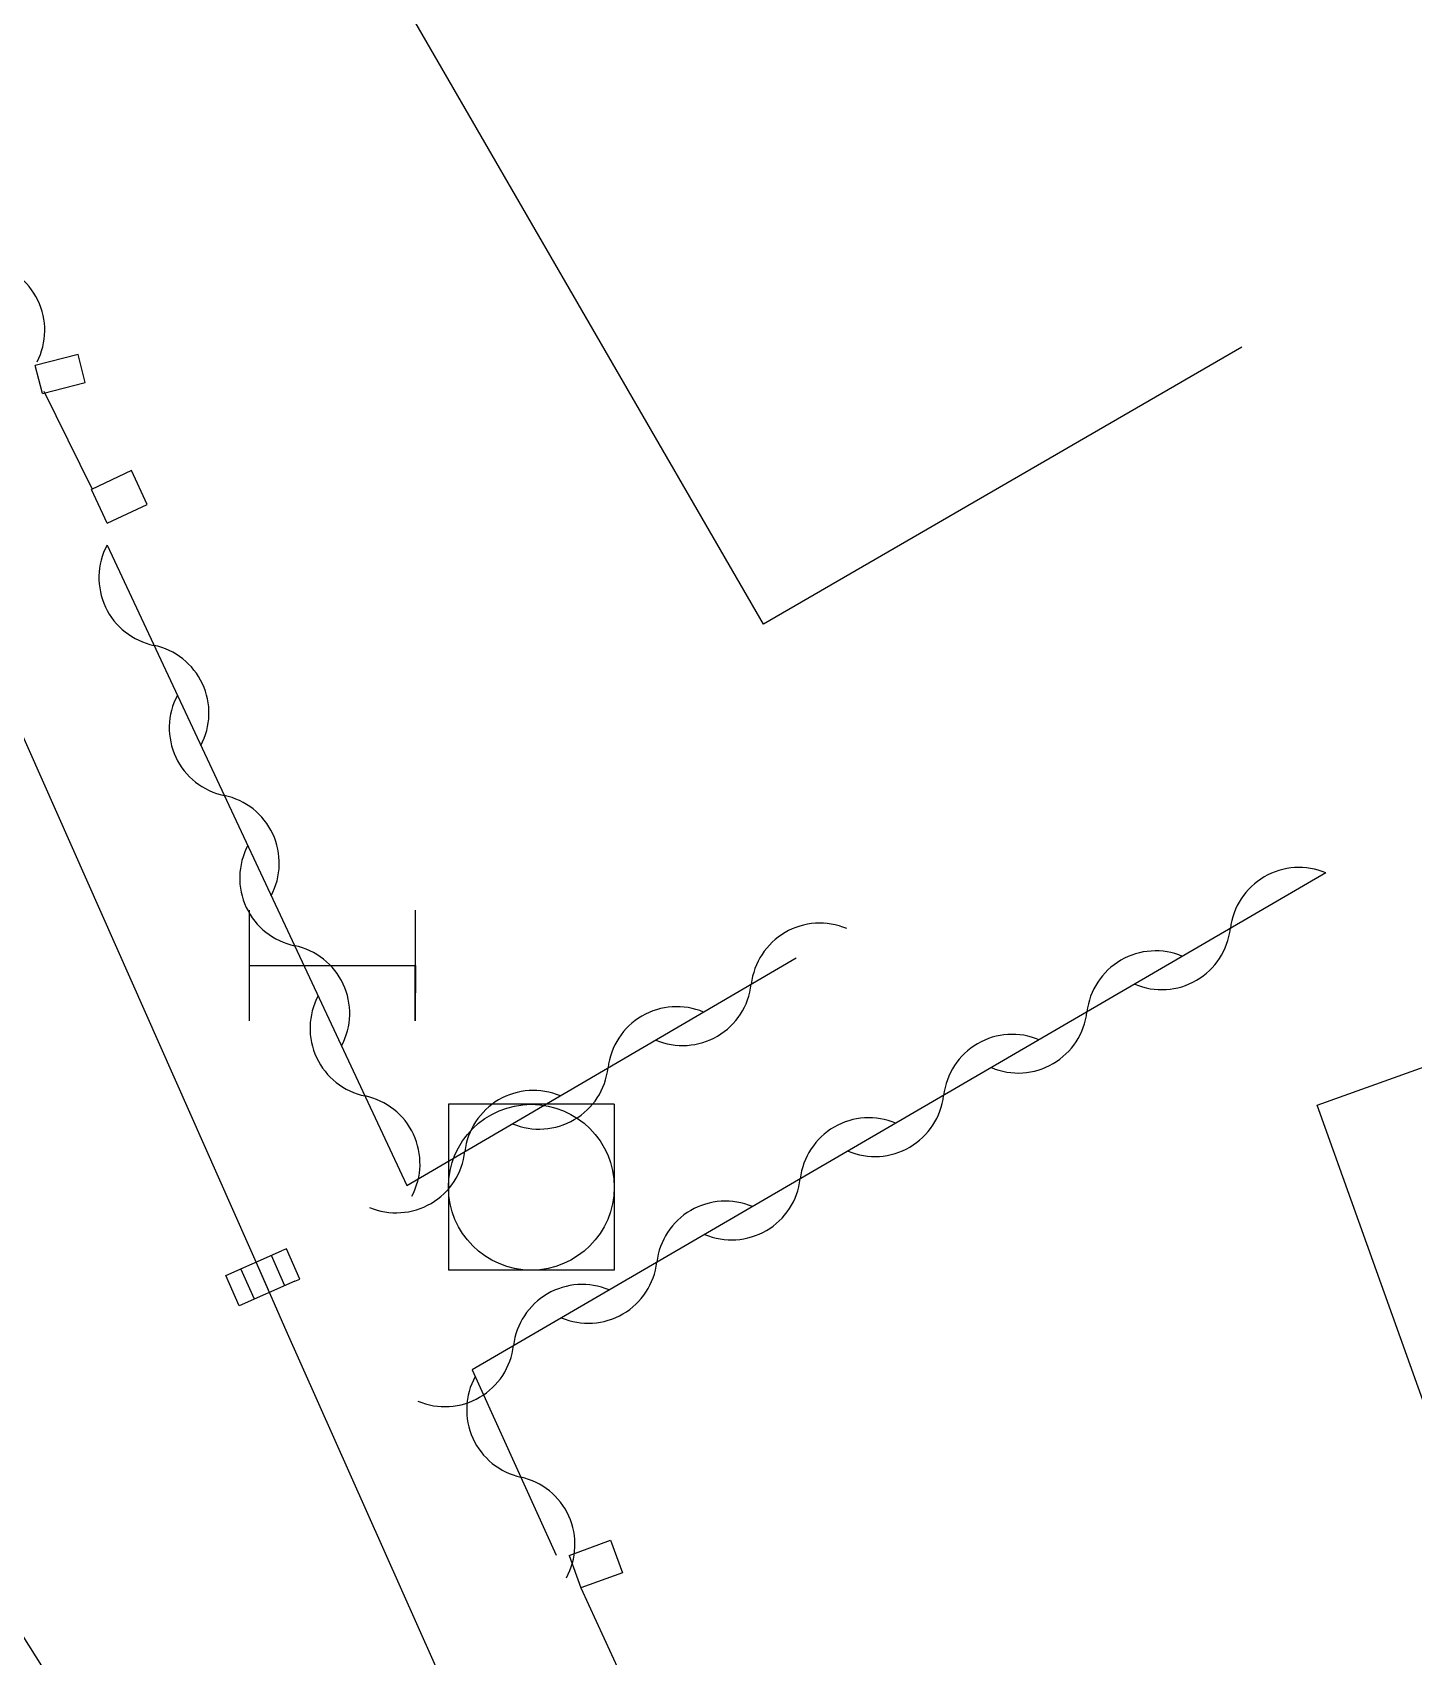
# Model space of a CAD drawing. Header units: millimetres. Extents: x 134000 to 135000, y 131000 to 132000.
# Drawn here: x 134277.06 to 134289.55, y 131435.9 to 131450.59 of the extents above; entities that cross this region are included whole.
import ezdxf

# ---------------------------------------------------------------- set-up
doc = ezdxf.new("R2010")
doc.units = ezdxf.units.MM
doc.linetypes.add('DASHED', pattern=[0.75, 0.5, -0.25])
doc.layers.get('0').update_dxf_attribs({"linetype": 'CONTINUOUS'})
for name, color, linetype in [('W0001', 6, 'DASHED'), ('W0008', 7, 'CONTINUOUS'), ('W0100', 7, 'CONTINUOUS'), ('W0105', 7, 'CONTINUOUS'), ('W0112', 1, 'DASHED'), ('W0310', 3, 'CONTINUOUS'), ('W0400', 7, 'CONTINUOUS'), ('W0420', 7, 'CONTINUOUS'), ('W1474', 7, 'CONTINUOUS')]:
    doc.layers.add(name, color=color, linetype=linetype)

# ---------------------------------------------------------------- blocks, each defined once
blk = doc.blocks.new('T420')
for p, q in [((0.75, 0.75), (-0.75, 0.75)), ((-0.75, 0.75), (-0.75, -0.75)), ((0.75, 0.75), (0.75, -0.75)), ((0.75, -0.75), (-0.75, -0.75))]:
    blk.add_line(p, q)
blk.add_ellipse((0, 0), major_axis=(-0.53, 0.53), ratio=1, start_param=3.926991, end_param=10.210176)
blk = doc.blocks.new('T1474')
at = {"color": 0, "linetype": 'Continuous', "flags": 128}
for points in [[(-0.75, -0.5), (-0.75, 0.5)], [(0.75, 0), (0.749, -0.5), (0.75, 0.5)], [(-0.75, 0), (0.75, 0)]]:
    blk.add_lwpolyline(points, dxfattribs=at)
blk = doc.blocks.new('T400')
for p, q in [((-0.15, 0.3), (0.15, 0.3)), ((-0.15, -0.25), (-0.15, 0.3)), ((0.15, 0.3), (0.15, -0.25)), ((-0.15, 0.15), (0.15, 0.15)), ((-0.15, 0), (0.15, 0)), ((-0.15, -0.15), (0.15, -0.15)), ((-0.15, -0.25), (-0.15, -0.3)), ((0.15, -0.3), (0.15, -0.25)), ((-0.15, -0.3), (0.15, -0.3))]:
    blk.add_line(p, q)
blk = doc.blocks.new('t310o')
at = {"color": 0, "linetype": 'Continuous'}
for centre, start, end in [((0.5, -0.375), 36.8699, 143.1303), ((-0.5, 0.375), 216.8699, 323.1304)]:
    blk.add_arc(centre, 0.625, start, end, dxfattribs=at)

msp = doc.modelspace()

# ---------------------------------------------------------------- linework, layer by layer
at = {"layer": 'W0001'}
msp.add_lwpolyline([(134264.713, 131462.062), (134269.294, 131454.356), (134274.122, 131444.494), (134276.155, 131437.378), (134279.836, 131431.562), (134292.24, 131403.859), (134298.388, 131390.024), (134300.942, 131383.918), (134304.039, 131376.07), (134310.323, 131359.694), (134326.292, 131341.759)], dxfattribs=at)
at = {"layer": 'W0008'}
msp.add_lwpolyline([(134295.372, 131402.919), (134292.927, 131408.339), (134286.678, 131422.413), (134279.344, 131438.879), (134279.144, 131439.333), (134276.088, 131446.222), (134274.951, 131448.668), (134273.451, 131451.727), (134270.866, 131456.681), (134269.03, 131459.781), (134267.466, 131462.312), (134266.924, 131463.184)], dxfattribs=at)
at = {"layer": 'W0100'}
for points in [[(134287.999, 131447.744), (134283.672, 131445.239), (134280.517, 131450.689), (134277.489, 131455.951), (134274.498, 131461.291), (134271.37, 131466.777)], [(134291.187, 131433.886), (134288.678, 131440.888), (134293.385, 131442.575)]]:
    msp.add_lwpolyline(points, dxfattribs=at)
at = {"layer": 'W0105'}
for p, q in [((134277.6, 131446.464), (134277.166, 131447.342)), ((134282.019, 131436.524), (134282.437, 131435.62))]:
    msp.add_line(p, q, dxfattribs=at)
at = {"layer": 'W0112'}
for points in [[(134277.151, 131447.326), (134277.538, 131447.424), (134277.474, 131447.677), (134277.086, 131447.578), (134277.086, 131447.578), (134277.086, 131447.578), (134277.086, 131447.578), (134277.086, 131447.578), (134277.086, 131447.578), (134277.086, 131447.578), (134277.086, 131447.578), (134277.086, 131447.578), (134277.086, 131447.578), (134277.086, 131447.578), (134277.086, 131447.578), (134277.086, 131447.578), (134277.086, 131447.578), (134277.086, 131447.578), (134277.086, 131447.578), (134277.086, 131447.578), (134277.086, 131447.578), (134277.086, 131447.578), (134277.086, 131447.578), (134277.086, 131447.578), (134277.086, 131447.578), (134277.086, 131447.578), (134277.086, 131447.578), (134277.086, 131447.578), (134277.086, 131447.578), (134277.086, 131447.578), (134277.086, 131447.578), (134277.086, 131447.578), (134277.086, 131447.578), (134277.086, 131447.578), (134277.086, 131447.578), (134277.086, 131447.578), (134277.086, 131447.578), (134277.086, 131447.578), (134277.086, 131447.578), (134277.086, 131447.578), (134277.086, 131447.578), (134277.086, 131447.578), (134277.086, 131447.578), (134277.086, 131447.578), (134277.086, 131447.578), (134277.086, 131447.578), (134277.086, 131447.578), (134277.086, 131447.578), (134277.086, 131447.578), (134277.086, 131447.578), (134277.086, 131447.578), (134277.086, 131447.578), (134277.086, 131447.578), (134277.086, 131447.578), (134277.086, 131447.578), (134277.086, 131447.578), (134277.086, 131447.578), (134277.086, 131447.578), (134277.086, 131447.578), (134277.086, 131447.578), (134277.086, 131447.578), (134277.086, 131447.578), (134277.086, 131447.578), (134277.086, 131447.578), (134277.086, 131447.578), (134277.086, 131447.578), (134277.086, 131447.578), (134277.086, 131447.578), (134277.086, 131447.578), (134277.086, 131447.578), (134277.086, 131447.578), (134277.086, 131447.578), (134277.086, 131447.578), (134277.086, 131447.578), (134277.086, 131447.578), (134277.086, 131447.578), (134277.086, 131447.578), (134277.086, 131447.578), (134277.086, 131447.578), (134277.086, 131447.578), (134277.086, 131447.578), (134277.086, 131447.578), (134277.086, 131447.578), (134277.086, 131447.578), (134277.086, 131447.578), (134277.086, 131447.578), (134277.086, 131447.578), (134277.086, 131447.578), (134277.086, 131447.578), (134277.086, 131447.578), (134277.086, 131447.578), (134277.086, 131447.578), (134277.086, 131447.578), (134277.086, 131447.578), (134277.086, 131447.578), (134277.086, 131447.578), (134277.086, 131447.578), (134277.086, 131447.578), (134277.086, 131447.578), (134277.086, 131447.578), (134277.086, 131447.578), (134277.086, 131447.578), (134277.086, 131447.578), (134277.086, 131447.578), (134277.086, 131447.578), (134277.086, 131447.578), (134277.086, 131447.578), (134277.086, 131447.578), (134277.086, 131447.578), (134277.086, 131447.578), (134277.086, 131447.578), (134277.086, 131447.578), (134277.086, 131447.578), (134277.086, 131447.578), (134277.086, 131447.578), (134277.086, 131447.578), (134277.086, 131447.578), (134277.086, 131447.578), (134277.086, 131447.578), (134277.086, 131447.578)], [(134277.151, 131447.326), (134277.086, 131447.578), (134277.086, 131447.578), (134277.086, 131447.578), (134277.086, 131447.578), (134277.086, 131447.578), (134277.086, 131447.578), (134277.086, 131447.578), (134277.086, 131447.578), (134277.086, 131447.578), (134277.086, 131447.578), (134277.086, 131447.578), (134277.086, 131447.578), (134277.086, 131447.578), (134277.086, 131447.578), (134277.086, 131447.578), (134277.086, 131447.578), (134277.086, 131447.578), (134277.086, 131447.578), (134277.086, 131447.578), (134277.086, 131447.578), (134277.086, 131447.578), (134277.086, 131447.578), (134277.086, 131447.578), (134277.086, 131447.578), (134277.086, 131447.578), (134277.086, 131447.578), (134277.086, 131447.578), (134277.086, 131447.578), (134277.086, 131447.578), (134277.086, 131447.578), (134277.086, 131447.578), (134277.086, 131447.578), (134277.086, 131447.578), (134277.086, 131447.578), (134277.086, 131447.578), (134277.086, 131447.578), (134277.086, 131447.578), (134277.086, 131447.578), (134277.086, 131447.578), (134277.086, 131447.578), (134277.086, 131447.578), (134277.086, 131447.578), (134277.086, 131447.578), (134277.086, 131447.578), (134277.086, 131447.578), (134277.086, 131447.578), (134277.086, 131447.578), (134277.086, 131447.578), (134277.086, 131447.578), (134277.086, 131447.578), (134277.086, 131447.578), (134277.086, 131447.578), (134277.086, 131447.578), (134277.086, 131447.578), (134277.086, 131447.578), (134277.086, 131447.578), (134277.086, 131447.578), (134277.086, 131447.578), (134277.086, 131447.578), (134277.086, 131447.578), (134277.086, 131447.578), (134277.086, 131447.578), (134277.086, 131447.578), (134277.086, 131447.578), (134277.086, 131447.578), (134277.086, 131447.578), (134277.086, 131447.578), (134277.086, 131447.578), (134277.086, 131447.578), (134277.086, 131447.578), (134277.086, 131447.578), (134277.086, 131447.578), (134277.086, 131447.578), (134277.086, 131447.578), (134277.086, 131447.578), (134277.086, 131447.578), (134277.086, 131447.578), (134277.086, 131447.578), (134277.086, 131447.578), (134277.086, 131447.578), (134277.086, 131447.578), (134277.086, 131447.578), (134277.086, 131447.578), (134277.086, 131447.578), (134277.086, 131447.578), (134277.086, 131447.578), (134277.086, 131447.578), (134277.086, 131447.578), (134277.086, 131447.578), (134277.086, 131447.578), (134277.086, 131447.578), (134277.086, 131447.578), (134277.086, 131447.578), (134277.086, 131447.578), (134277.086, 131447.578), (134277.086, 131447.578), (134277.086, 131447.578), (134277.086, 131447.578), (134277.086, 131447.578), (134277.086, 131447.578), (134277.086, 131447.578), (134277.086, 131447.578), (134277.086, 131447.578), (134277.086, 131447.578), (134277.086, 131447.578), (134277.086, 131447.578), (134277.086, 131447.578), (134277.086, 131447.578), (134277.086, 131447.578), (134277.086, 131447.578), (134277.086, 131447.578), (134277.086, 131447.578), (134277.086, 131447.578), (134277.086, 131447.578), (134277.086, 131447.578), (134277.086, 131447.578), (134277.086, 131447.578), (134277.086, 131447.578), (134277.086, 131447.578)], [(134277.735, 131446.153), (134278.098, 131446.322), (134277.955, 131446.627), (134277.593, 131446.458), (134277.593, 131446.458), (134277.593, 131446.458), (134277.593, 131446.458), (134277.593, 131446.458), (134277.593, 131446.458), (134277.593, 131446.458), (134277.593, 131446.458), (134277.593, 131446.458), (134277.593, 131446.458), (134277.593, 131446.458), (134277.593, 131446.458), (134277.593, 131446.458), (134277.593, 131446.458), (134277.593, 131446.458), (134277.593, 131446.458), (134277.593, 131446.458), (134277.593, 131446.458), (134277.593, 131446.458), (134277.593, 131446.458), (134277.593, 131446.458), (134277.593, 131446.458), (134277.593, 131446.458), (134277.593, 131446.458), (134277.593, 131446.458), (134277.593, 131446.458), (134277.593, 131446.458), (134277.593, 131446.458), (134277.593, 131446.458), (134277.593, 131446.458), (134277.593, 131446.458), (134277.593, 131446.458), (134277.593, 131446.458), (134277.593, 131446.458), (134277.593, 131446.458), (134277.593, 131446.458), (134277.593, 131446.458), (134277.593, 131446.458), (134277.593, 131446.458), (134277.593, 131446.458), (134277.593, 131446.458), (134277.593, 131446.458), (134277.593, 131446.458), (134277.593, 131446.458), (134277.593, 131446.458), (134277.593, 131446.458), (134277.593, 131446.458), (134277.593, 131446.458), (134277.593, 131446.458), (134277.593, 131446.458), (134277.593, 131446.458), (134277.593, 131446.458), (134277.593, 131446.458), (134277.593, 131446.458), (134277.593, 131446.458), (134277.593, 131446.458), (134277.593, 131446.458), (134277.593, 131446.458), (134277.593, 131446.458), (134277.593, 131446.458), (134277.593, 131446.458), (134277.593, 131446.458), (134277.593, 131446.458), (134277.593, 131446.458), (134277.593, 131446.458), (134277.593, 131446.458), (134277.593, 131446.458), (134277.593, 131446.458), (134277.593, 131446.458), (134277.593, 131446.458), (134277.593, 131446.458), (134277.593, 131446.458), (134277.593, 131446.458), (134277.593, 131446.458), (134277.593, 131446.458), (134277.593, 131446.458), (134277.593, 131446.458), (134277.593, 131446.458), (134277.593, 131446.458), (134277.593, 131446.458), (134277.593, 131446.458), (134277.593, 131446.458), (134277.593, 131446.458), (134277.593, 131446.458), (134277.593, 131446.458), (134277.593, 131446.458), (134277.593, 131446.458), (134277.593, 131446.458), (134277.593, 131446.458), (134277.593, 131446.458), (134277.593, 131446.458), (134277.593, 131446.458), (134277.593, 131446.458), (134277.593, 131446.458), (134277.593, 131446.458), (134277.593, 131446.458), (134277.593, 131446.458), (134277.593, 131446.458), (134277.593, 131446.458), (134277.593, 131446.458), (134277.593, 131446.458), (134277.593, 131446.458), (134277.593, 131446.458), (134277.593, 131446.458), (134277.593, 131446.458), (134277.593, 131446.458), (134277.593, 131446.458), (134277.593, 131446.458), (134277.593, 131446.458), (134277.593, 131446.458), (134277.593, 131446.458), (134277.593, 131446.458), (134277.593, 131446.458), (134277.593, 131446.458), (134277.593, 131446.458), (134277.593, 131446.458), (134277.593, 131446.458)], [(134277.735, 131446.153), (134277.593, 131446.458), (134277.593, 131446.458), (134277.593, 131446.458), (134277.593, 131446.458), (134277.593, 131446.458), (134277.593, 131446.458), (134277.593, 131446.458), (134277.593, 131446.458), (134277.593, 131446.458), (134277.593, 131446.458), (134277.593, 131446.458), (134277.593, 131446.458), (134277.593, 131446.458), (134277.593, 131446.458), (134277.593, 131446.458), (134277.593, 131446.458), (134277.593, 131446.458), (134277.593, 131446.458), (134277.593, 131446.458), (134277.593, 131446.458), (134277.593, 131446.458), (134277.593, 131446.458), (134277.593, 131446.458), (134277.593, 131446.458), (134277.593, 131446.458), (134277.593, 131446.458), (134277.593, 131446.458), (134277.593, 131446.458), (134277.593, 131446.458), (134277.593, 131446.458), (134277.593, 131446.458), (134277.593, 131446.458), (134277.593, 131446.458), (134277.593, 131446.458), (134277.593, 131446.458), (134277.593, 131446.458), (134277.593, 131446.458), (134277.593, 131446.458), (134277.593, 131446.458), (134277.593, 131446.458), (134277.593, 131446.458), (134277.593, 131446.458), (134277.593, 131446.458), (134277.593, 131446.458), (134277.593, 131446.458), (134277.593, 131446.458), (134277.593, 131446.458), (134277.593, 131446.458), (134277.593, 131446.458), (134277.593, 131446.458), (134277.593, 131446.458), (134277.593, 131446.458), (134277.593, 131446.458), (134277.593, 131446.458), (134277.593, 131446.458), (134277.593, 131446.458), (134277.593, 131446.458), (134277.593, 131446.458), (134277.593, 131446.458), (134277.593, 131446.458), (134277.593, 131446.458), (134277.593, 131446.458), (134277.593, 131446.458), (134277.593, 131446.458), (134277.593, 131446.458), (134277.593, 131446.458), (134277.593, 131446.458), (134277.593, 131446.458), (134277.593, 131446.458), (134277.593, 131446.458), (134277.593, 131446.458), (134277.593, 131446.458), (134277.593, 131446.458), (134277.593, 131446.458), (134277.593, 131446.458), (134277.593, 131446.458), (134277.593, 131446.458), (134277.593, 131446.458), (134277.593, 131446.458), (134277.593, 131446.458), (134277.593, 131446.458), (134277.593, 131446.458), (134277.593, 131446.458), (134277.593, 131446.458), (134277.593, 131446.458), (134277.593, 131446.458), (134277.593, 131446.458), (134277.593, 131446.458), (134277.593, 131446.458), (134277.593, 131446.458), (134277.593, 131446.458), (134277.593, 131446.458), (134277.593, 131446.458), (134277.593, 131446.458), (134277.593, 131446.458), (134277.593, 131446.458), (134277.593, 131446.458), (134277.593, 131446.458), (134277.593, 131446.458), (134277.593, 131446.458), (134277.593, 131446.458), (134277.593, 131446.458), (134277.593, 131446.458), (134277.593, 131446.458), (134277.593, 131446.458), (134277.593, 131446.458), (134277.593, 131446.458), (134277.593, 131446.458), (134277.593, 131446.458), (134277.593, 131446.458), (134277.593, 131446.458), (134277.593, 131446.458), (134277.593, 131446.458), (134277.593, 131446.458), (134277.593, 131446.458), (134277.593, 131446.458), (134277.593, 131446.458), (134277.593, 131446.458), (134277.593, 131446.458)], [(134281.913, 131436.817), (134282.289, 131436.954), (134282.396, 131436.661), (134282.02, 131436.524), (134282.02, 131436.524), (134282.02, 131436.524), (134282.02, 131436.524), (134282.02, 131436.524), (134282.02, 131436.524), (134282.02, 131436.524), (134282.02, 131436.524), (134282.02, 131436.524), (134282.02, 131436.524), (134282.02, 131436.524), (134282.02, 131436.524), (134282.02, 131436.524), (134282.02, 131436.524), (134282.02, 131436.524), (134282.02, 131436.524), (134282.02, 131436.524), (134282.02, 131436.524), (134282.02, 131436.524), (134282.02, 131436.524), (134282.02, 131436.524), (134282.02, 131436.524), (134282.02, 131436.524), (134282.02, 131436.524), (134282.02, 131436.524), (134282.02, 131436.524), (134282.02, 131436.524), (134282.02, 131436.524), (134282.02, 131436.524), (134282.02, 131436.524), (134282.02, 131436.524), (134282.02, 131436.524), (134282.02, 131436.524), (134282.02, 131436.524), (134282.02, 131436.524), (134282.02, 131436.524), (134282.02, 131436.524), (134282.02, 131436.524), (134282.02, 131436.524), (134282.02, 131436.524), (134282.02, 131436.524), (134282.02, 131436.524), (134282.02, 131436.524), (134282.02, 131436.524), (134282.02, 131436.524), (134282.02, 131436.524), (134282.02, 131436.524), (134282.02, 131436.524), (134282.02, 131436.524), (134282.02, 131436.524), (134282.02, 131436.524), (134282.02, 131436.524), (134282.02, 131436.524), (134282.02, 131436.524), (134282.02, 131436.524), (134282.02, 131436.524), (134282.02, 131436.524), (134282.02, 131436.524), (134282.02, 131436.524), (134282.02, 131436.524), (134282.02, 131436.524), (134282.02, 131436.524), (134282.02, 131436.524), (134282.02, 131436.524), (134282.02, 131436.524), (134282.02, 131436.524), (134282.02, 131436.524), (134282.02, 131436.524), (134282.02, 131436.524), (134282.02, 131436.524), (134282.02, 131436.524), (134282.02, 131436.524), (134282.02, 131436.524), (134282.02, 131436.524), (134282.02, 131436.524), (134282.02, 131436.524), (134282.02, 131436.524), (134282.02, 131436.524), (134282.02, 131436.524), (134282.02, 131436.524), (134282.02, 131436.524), (134282.02, 131436.524), (134282.02, 131436.524), (134282.02, 131436.524), (134282.02, 131436.524), (134282.02, 131436.524), (134282.02, 131436.524), (134282.02, 131436.524), (134282.02, 131436.524), (134282.02, 131436.524), (134282.02, 131436.524), (134282.02, 131436.524), (134282.02, 131436.524), (134282.02, 131436.524), (134282.02, 131436.524), (134282.02, 131436.524), (134282.02, 131436.524), (134282.02, 131436.524), (134282.02, 131436.524), (134282.02, 131436.524), (134282.02, 131436.524), (134282.02, 131436.524), (134282.02, 131436.524), (134282.02, 131436.524), (134282.02, 131436.524), (134282.02, 131436.524), (134282.02, 131436.524), (134282.02, 131436.524), (134282.02, 131436.524), (134282.02, 131436.524), (134282.02, 131436.524), (134282.02, 131436.524), (134282.02, 131436.524), (134282.02, 131436.524), (134282.02, 131436.524), (134282.02, 131436.524), (134282.02, 131436.524)], [(134281.913, 131436.817), (134282.02, 131436.524), (134282.02, 131436.524), (134282.02, 131436.524), (134282.02, 131436.524), (134282.02, 131436.524), (134282.02, 131436.524), (134282.02, 131436.524), (134282.02, 131436.524), (134282.02, 131436.524), (134282.02, 131436.524), (134282.02, 131436.524), (134282.02, 131436.524), (134282.02, 131436.524), (134282.02, 131436.524), (134282.02, 131436.524), (134282.02, 131436.524), (134282.02, 131436.524), (134282.02, 131436.524), (134282.02, 131436.524), (134282.02, 131436.524), (134282.02, 131436.524), (134282.02, 131436.524), (134282.02, 131436.524), (134282.02, 131436.524), (134282.02, 131436.524), (134282.02, 131436.524), (134282.02, 131436.524), (134282.02, 131436.524), (134282.02, 131436.524), (134282.02, 131436.524), (134282.02, 131436.524), (134282.02, 131436.524), (134282.02, 131436.524), (134282.02, 131436.524), (134282.02, 131436.524), (134282.02, 131436.524), (134282.02, 131436.524), (134282.02, 131436.524), (134282.02, 131436.524), (134282.02, 131436.524), (134282.02, 131436.524), (134282.02, 131436.524), (134282.02, 131436.524), (134282.02, 131436.524), (134282.02, 131436.524), (134282.02, 131436.524), (134282.02, 131436.524), (134282.02, 131436.524), (134282.02, 131436.524), (134282.02, 131436.524), (134282.02, 131436.524), (134282.02, 131436.524), (134282.02, 131436.524), (134282.02, 131436.524), (134282.02, 131436.524), (134282.02, 131436.524), (134282.02, 131436.524), (134282.02, 131436.524), (134282.02, 131436.524), (134282.02, 131436.524), (134282.02, 131436.524), (134282.02, 131436.524), (134282.02, 131436.524), (134282.02, 131436.524), (134282.02, 131436.524), (134282.02, 131436.524), (134282.02, 131436.524), (134282.02, 131436.524), (134282.02, 131436.524), (134282.02, 131436.524), (134282.02, 131436.524), (134282.02, 131436.524), (134282.02, 131436.524), (134282.02, 131436.524), (134282.02, 131436.524), (134282.02, 131436.524), (134282.02, 131436.524), (134282.02, 131436.524), (134282.02, 131436.524), (134282.02, 131436.524), (134282.02, 131436.524), (134282.02, 131436.524), (134282.02, 131436.524), (134282.02, 131436.524), (134282.02, 131436.524), (134282.02, 131436.524), (134282.02, 131436.524), (134282.02, 131436.524), (134282.02, 131436.524), (134282.02, 131436.524), (134282.02, 131436.524), (134282.02, 131436.524), (134282.02, 131436.524), (134282.02, 131436.524), (134282.02, 131436.524), (134282.02, 131436.524), (134282.02, 131436.524), (134282.02, 131436.524), (134282.02, 131436.524), (134282.02, 131436.524), (134282.02, 131436.524), (134282.02, 131436.524), (134282.02, 131436.524), (134282.02, 131436.524), (134282.02, 131436.524), (134282.02, 131436.524), (134282.02, 131436.524), (134282.02, 131436.524), (134282.02, 131436.524), (134282.02, 131436.524), (134282.02, 131436.524), (134282.02, 131436.524), (134282.02, 131436.524), (134282.02, 131436.524), (134282.02, 131436.524), (134282.02, 131436.524), (134282.02, 131436.524), (134282.02, 131436.524), (134282.02, 131436.524)]]:
    msp.add_lwpolyline(points, dxfattribs=at)
at = {"layer": 'W0310'}
for points in [[(134277.735, 131445.953), (134277.735, 131445.953), (134277.735, 131445.953), (134277.735, 131445.953), (134277.735, 131445.953), (134277.735, 131445.953), (134277.735, 131445.953), (134277.735, 131445.953), (134277.735, 131445.953), (134277.735, 131445.953), (134277.735, 131445.953), (134277.735, 131445.953), (134277.735, 131445.953), (134277.735, 131445.953), (134277.735, 131445.953), (134277.735, 131445.953), (134277.735, 131445.953), (134277.735, 131445.953), (134277.735, 131445.953), (134277.735, 131445.953), (134277.735, 131445.953), (134277.735, 131445.953), (134277.735, 131445.953), (134277.735, 131445.953), (134277.735, 131445.953), (134277.735, 131445.953), (134277.735, 131445.953), (134277.735, 131445.953), (134277.735, 131445.953), (134277.735, 131445.953), (134277.735, 131445.953), (134277.735, 131445.953), (134277.735, 131445.953), (134277.735, 131445.953), (134277.735, 131445.953), (134277.735, 131445.953), (134277.735, 131445.953), (134277.735, 131445.953), (134277.735, 131445.953), (134277.735, 131445.953), (134277.735, 131445.953), (134277.735, 131445.953), (134277.735, 131445.953), (134277.735, 131445.953), (134277.735, 131445.953), (134277.735, 131445.953), (134277.735, 131445.953), (134277.735, 131445.953), (134277.735, 131445.953), (134277.735, 131445.953), (134277.735, 131445.953), (134277.735, 131445.953), (134277.735, 131445.953), (134277.735, 131445.953), (134277.735, 131445.953), (134277.735, 131445.953), (134277.735, 131445.953), (134277.735, 131445.953), (134277.735, 131445.953), (134277.735, 131445.953), (134277.735, 131445.953), (134277.735, 131445.953), (134277.735, 131445.953), (134277.735, 131445.953), (134277.735, 131445.953), (134277.735, 131445.953), (134277.735, 131445.953), (134277.735, 131445.953), (134277.735, 131445.953), (134277.735, 131445.953), (134277.735, 131445.953), (134277.735, 131445.953), (134277.735, 131445.953), (134277.735, 131445.953), (134277.735, 131445.953), (134277.735, 131445.953), (134277.735, 131445.953), (134277.735, 131445.953), (134277.735, 131445.953), (134277.735, 131445.953), (134277.735, 131445.953), (134277.735, 131445.953), (134277.735, 131445.953), (134277.735, 131445.953), (134277.735, 131445.953), (134277.735, 131445.953), (134277.735, 131445.953), (134277.735, 131445.953), (134277.735, 131445.953), (134277.735, 131445.953), (134277.735, 131445.953), (134277.735, 131445.953), (134277.735, 131445.953), (134277.735, 131445.953), (134277.735, 131445.953), (134277.735, 131445.953), (134277.735, 131445.953), (134277.735, 131445.953), (134277.735, 131445.953), (134277.735, 131445.953), (134277.735, 131445.953)], [(134277.735, 131445.953), (134277.735, 131445.953), (134277.735, 131445.953), (134277.735, 131445.953), (134277.735, 131445.953), (134277.735, 131445.953), (134277.735, 131445.953), (134277.735, 131445.953), (134277.735, 131445.953), (134277.735, 131445.953), (134277.735, 131445.953), (134277.735, 131445.953), (134277.735, 131445.953), (134277.735, 131445.953), (134277.735, 131445.953), (134277.735, 131445.953), (134277.735, 131445.953), (134277.735, 131445.953), (134280.447, 131440.163), (134283.968, 131442.22)], [(134288.758, 131442.989), (134281.037, 131438.497), (134281.797, 131436.819), (134281.797, 131436.819), (134281.797, 131436.819), (134281.797, 131436.819), (134281.797, 131436.819), (134281.797, 131436.819), (134281.797, 131436.819), (134281.797, 131436.819), (134281.797, 131436.819), (134281.797, 131436.819), (134281.797, 131436.819), (134281.797, 131436.819), (134281.797, 131436.819), (134281.797, 131436.819), (134281.797, 131436.819), (134281.797, 131436.819), (134281.797, 131436.819), (134281.797, 131436.819), (134281.797, 131436.819), (134281.797, 131436.819), (134281.797, 131436.819), (134281.797, 131436.819), (134281.797, 131436.819), (134281.797, 131436.819), (134281.797, 131436.819), (134281.797, 131436.819), (134281.797, 131436.819), (134281.797, 131436.819), (134281.797, 131436.819), (134281.797, 131436.819), (134281.797, 131436.819), (134281.797, 131436.819), (134281.797, 131436.819), (134281.797, 131436.819), (134281.797, 131436.819), (134281.797, 131436.819), (134281.797, 131436.819), (134281.797, 131436.819), (134281.797, 131436.819), (134281.797, 131436.819), (134281.797, 131436.819), (134281.797, 131436.819), (134281.797, 131436.819), (134281.797, 131436.819), (134281.797, 131436.819), (134281.797, 131436.819), (134281.797, 131436.819), (134281.797, 131436.819), (134281.797, 131436.819), (134281.797, 131436.819), (134281.797, 131436.819), (134281.797, 131436.819), (134281.797, 131436.819), (134281.797, 131436.819), (134281.797, 131436.819), (134281.797, 131436.819), (134281.797, 131436.819), (134281.797, 131436.819), (134281.797, 131436.819), (134281.797, 131436.819), (134281.797, 131436.819), (134281.797, 131436.819), (134281.797, 131436.819), (134281.797, 131436.819), (134281.797, 131436.819), (134281.797, 131436.819), (134281.797, 131436.819), (134281.797, 131436.819), (134281.797, 131436.819), (134281.797, 131436.819), (134281.797, 131436.819), (134281.797, 131436.819), (134281.797, 131436.819), (134281.797, 131436.819), (134281.797, 131436.819), (134281.797, 131436.819), (134281.797, 131436.819), (134281.797, 131436.819), (134281.797, 131436.819), (134281.797, 131436.819), (134281.797, 131436.819), (134281.797, 131436.819), (134281.797, 131436.819), (134281.797, 131436.819), (134281.797, 131436.819), (134281.797, 131436.819), (134281.797, 131436.819), (134281.797, 131436.819), (134281.797, 131436.819), (134281.797, 131436.819), (134281.797, 131436.819), (134281.797, 131436.819), (134281.797, 131436.819), (134281.797, 131436.819), (134281.797, 131436.819), (134281.797, 131436.819), (134281.797, 131436.819), (134281.797, 131436.819), (134281.797, 131436.819)], [(134281.797, 131436.819), (134281.797, 131436.819), (134281.797, 131436.819), (134281.797, 131436.819), (134281.797, 131436.819), (134281.797, 131436.819), (134281.797, 131436.819), (134281.797, 131436.819), (134281.797, 131436.819), (134281.797, 131436.819), (134281.797, 131436.819), (134281.797, 131436.819), (134281.797, 131436.819), (134281.797, 131436.819), (134281.797, 131436.819), (134281.797, 131436.819), (134281.797, 131436.819), (134281.797, 131436.819), (134281.797, 131436.819), (134281.797, 131436.819)]]:
    msp.add_lwpolyline(points, dxfattribs=at)

# ---------------------------------------------------------------- block references
for p, rotation in [((134276.666, 131448.51), 295.8435133720978), ((134278.159, 131445.047), 295.0982262195135), ((134278.795, 131443.689), 295.0982262195135), ((134279.432, 131442.331), 295.0982262195135), ((134287.894, 131442.486), 210.1903524940778), ((134283.561, 131441.982), 30.29377178163197), ((134286.597, 131441.732), 210.1903524940778), ((134280.068, 131440.972), 295.0982262195135), ((134282.266, 131441.226), 30.29377178163197), ((134285.301, 131440.977), 210.1903524940778), ((134280.971, 131440.469), 30.29377178163197), ((134284.004, 131440.223), 210.1903524940778), ((134282.707, 131439.469), 210.1903524940778), ((134281.411, 131438.715), 210.1903524940778), ((134281.477, 131437.525), 294.3667819987969)]:
    msp.add_blockref('t310o', p, dxfattribs=dict(at, rotation=rotation))
at = {"layer": 'W0400', "rotation": 113.7549257279767}
msp.add_blockref('T400', (134279.144, 131439.333), dxfattribs=at)
at = {"layer": 'W0420'}
msp.add_blockref('T420', (134281.572, 131440.147), dxfattribs=at)
at = {"layer": 'W1474'}
msp.add_blockref('T1474', (134279.774, 131442.153), dxfattribs=at)

doc.saveas('drawing.dxf')
